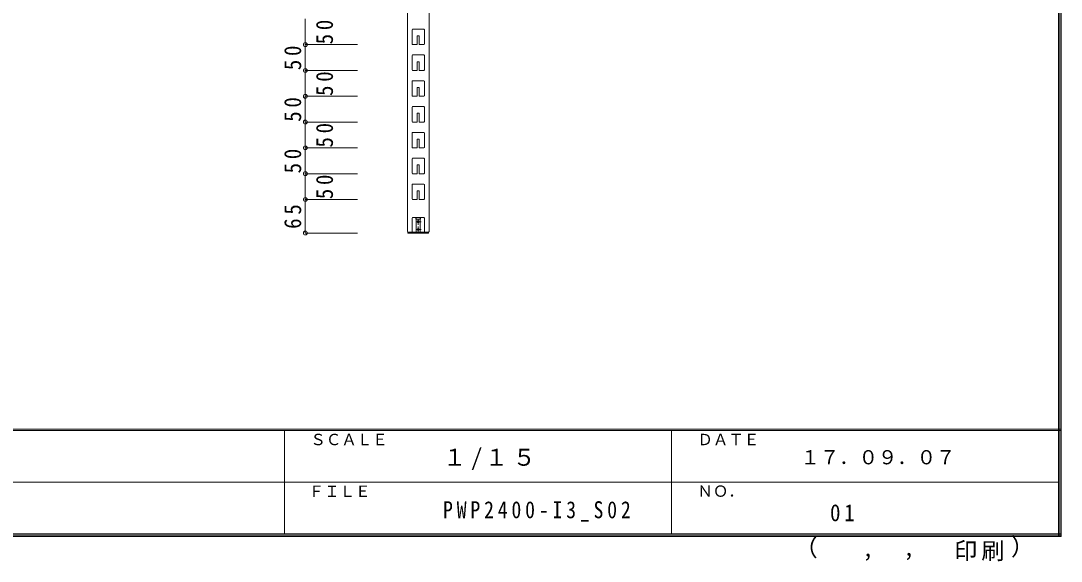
# Model space of a CAD drawing. Units: millimetres at full size, sheet at 1:15. Extents: x -3000 to 2850, y -2151 to 2088.
# Drawn here: x 834 to 2850, y -2151 to -1104 of the extents above; entities that cross this region are included whole.
import ezdxf
from ezdxf.enums import TextEntityAlignment as Align

# ---------------------------------------------------------------- set-up
doc = ezdxf.new("R2010")
doc.units = ezdxf.units.MM
doc.header["$LTSCALE"] = 15
doc.header["$PDMODE"] = 32
doc.header["$PDSIZE"] = 7.5
doc.linetypes.add('CHAIN1', pattern=[8, 5, -1, 1, -1])
doc.layers.add('0-B_寸法', color=7, linetype='Continuous', lineweight=9)
doc.layers.add('F-1_枠', color=6, linetype='Continuous', lineweight=9)
doc.layers.add('F-A_文字', color=7, linetype='Continuous')
doc.styles.add('ＭＳ ゴシック', font='')
doc.styles.get('ＭＳ ゴシック').set_extended_font_data('MS Gothic')

msp = doc.modelspace()

# ---------------------------------------------------------------- linework, layer by layer
at = {"layer": '0-B_寸法'}
for p, q in [((1583.06, 882.12), (1583.06, -1511.88)), ((1625.06, 882.12), (1625.06, -1511.88)), ((1592.06, -1120.88), (1593.06, -1119.88)), ((1592.06, -1120.88), (1592.06, -1148.88)), ((1615.06, -1119.88), (1593.06, -1119.88)), ((1615.06, -1119.88), (1616.06, -1120.88)), ((1616.06, -1120.88), (1616.06, -1148.88)), ((1592.06, -1148.88), (1593.06, -1149.88)), ((1602.06, -1132.88), (1602.06, -1149.88)), ((1615.06, -1149.88), (1616.06, -1148.88)), ((1602.06, -1149.88), (1593.06, -1149.88)), ((1615.06, -1149.88), (1606.06, -1149.88)), ((1592.06, -1170.88), (1593.06, -1169.88)), ((1592.06, -1170.88), (1592.06, -1198.88)), ((1615.06, -1169.88), (1593.06, -1169.88)), ((1602.06, -1182.88), (1602.06, -1199.88)), ((1615.06, -1169.88), (1616.06, -1170.88)), ((1616.06, -1170.88), (1616.06, -1198.88)), ((1592.06, -1198.88), (1593.06, -1199.88)), ((1602.06, -1199.88), (1593.06, -1199.88)), ((1615.06, -1199.88), (1606.06, -1199.88)), ((1615.06, -1199.88), (1616.06, -1198.88)), ((1592.06, -1220.88), (1593.06, -1219.88)), ((1592.06, -1220.88), (1592.06, -1248.88)), ((1615.06, -1219.88), (1593.06, -1219.88)), ((1615.06, -1219.88), (1616.06, -1220.88)), ((1616.06, -1220.88), (1616.06, -1248.88)), ((1592.06, -1248.88), (1593.06, -1249.88)), ((1602.06, -1249.88), (1593.06, -1249.88)), ((1602.06, -1232.88), (1602.06, -1249.88)), ((1615.06, -1249.88), (1606.06, -1249.88)), ((1615.06, -1249.88), (1616.06, -1248.88)), ((1592.06, -1270.88), (1593.06, -1269.88)), ((1615.06, -1269.88), (1593.06, -1269.88)), ((1615.06, -1269.88), (1616.06, -1270.88)), ((1592.06, -1270.88), (1592.06, -1298.88)), ((1602.06, -1282.88), (1602.06, -1299.88)), ((1616.06, -1270.88), (1616.06, -1298.88)), ((1592.06, -1298.88), (1593.06, -1299.88)), ((1602.06, -1299.88), (1593.06, -1299.88)), ((1615.06, -1299.88), (1606.06, -1299.88)), ((1615.06, -1299.88), (1616.06, -1298.88)), ((1592.06, -1320.88), (1593.06, -1319.88)), ((1592.06, -1320.88), (1592.06, -1348.88)), ((1615.06, -1319.88), (1593.06, -1319.88)), ((1615.06, -1319.88), (1616.06, -1320.88)), ((1616.06, -1320.88), (1616.06, -1348.88)), ((1592.06, -1348.88), (1593.06, -1349.88)), ((1602.06, -1349.88), (1593.06, -1349.88)), ((1602.06, -1332.88), (1602.06, -1349.88)), ((1615.06, -1349.88), (1606.06, -1349.88)), ((1615.06, -1349.88), (1616.06, -1348.88)), ((1592.06, -1370.88), (1593.06, -1369.88)), ((1592.06, -1370.88), (1592.06, -1398.88)), ((1615.06, -1369.88), (1593.06, -1369.88)), ((1615.06, -1369.88), (1616.06, -1370.88)), ((1616.06, -1370.88), (1616.06, -1398.88)), ((1602.06, -1382.88), (1602.06, -1399.88)), ((1592.06, -1398.88), (1593.06, -1399.88)), ((1602.06, -1399.88), (1593.06, -1399.88)), ((1615.06, -1399.88), (1606.06, -1399.88)), ((1615.06, -1399.88), (1616.06, -1398.88)), ((1592.06, -1420.88), (1593.06, -1419.88)), ((1592.06, -1420.88), (1592.06, -1448.88)), ((1615.06, -1419.88), (1593.06, -1419.88)), ((1615.06, -1419.88), (1616.06, -1420.88)), ((1616.06, -1420.88), (1616.06, -1448.88)), ((1592.06, -1448.88), (1593.06, -1449.88)), ((1602.06, -1449.88), (1593.06, -1449.88)), ((1602.06, -1432.88), (1602.06, -1449.88)), ((1615.06, -1449.88), (1606.06, -1449.88)), ((1615.06, -1449.88), (1616.06, -1448.88)), ((1599.56, -1484.88), (1593.06, -1484.88)), ((1599.56, -1487.88), (1599.56, -1484.88)), ((1608.56, -1487.88), (1599.56, -1487.88)), ((1608.56, -1487.88), (1608.56, -1484.88)), ((1615.06, -1484.88), (1608.56, -1484.88)), ((1615.06, -1484.88), (1616.06, -1485.88)), ((1616.06, -1513.88), (1616.06, -1485.88)), ((1584.06, -1512.88), (1583.06, -1511.88)), ((1624.06, -1512.88), (1625.06, -1511.88)), ((1624.06, -1512.88), (1584.06, -1512.88)), ((1592.06, -1513.88), (1593.06, -1514.88)), ((1615.06, -1514.88), (1616.06, -1513.88))]:
    msp.add_line(p, q, dxfattribs=at)
at = {"layer": '0-B_寸法', "color": 3}
for p, q in [((1385.17, -1099.88), (1385.17, -1149.88)), ((1385.17, -1149.88), (1385.17, -1199.88)), ((1385.17, -1149.88), (1486.46, -1149.88)), ((1385.17, -1199.88), (1385.17, -1249.88)), ((1385.17, -1199.88), (1486.46, -1199.88)), ((1385.17, -1249.88), (1385.17, -1299.88)), ((1385.17, -1249.88), (1486.46, -1249.88)), ((1385.17, -1299.88), (1385.17, -1349.88)), ((1385.17, -1299.88), (1486.46, -1299.88)), ((1385.17, -1349.88), (1385.17, -1399.88)), ((1385.17, -1349.88), (1486.46, -1349.88)), ((1385.17, -1399.88), (1385.17, -1449.88)), ((1385.17, -1399.88), (1486.46, -1399.88)), ((1385.17, -1449.88), (1385.17, -1514.88)), ((1385.17, -1449.88), (1486.46, -1449.88)), ((1385.17, -1514.88), (1486.46, -1514.88))]:
    msp.add_line(p, q, dxfattribs=at)
at = {"layer": '0-B_寸法', "color": 6}
for p, q in [((1606.06, -1149.88), (1615.06, -1149.88)), ((1606.06, -1199.88), (1615.06, -1199.88)), ((1606.06, -1249.88), (1615.06, -1249.88)), ((1606.06, -1299.88), (1615.06, -1299.88)), ((1606.06, -1349.88), (1615.06, -1349.88)), ((1606.06, -1399.88), (1615.06, -1399.88)), ((1606.06, -1449.88), (1615.06, -1449.88))]:
    msp.add_line(p, q, dxfattribs=at)
at = {"layer": '0-B_寸法', "color": 5}
for p, q in [((1608.06, -1484.88), (1600.06, -1484.88)), ((1600.06, -1512.88), (1600.06, -1484.88)), ((1608.06, -1512.88), (1608.06, -1484.88)), ((1584.06, -1512.88), (1584.06, -1514.88)), ((1584.06, -1514.88), (1624.06, -1514.88)), ((1608.06, -1514.88), (1600.06, -1514.88)), ((1624.06, -1512.88), (1624.06, -1514.88))]:
    msp.add_line(p, q, dxfattribs=at)
at = {"layer": '0-B_寸法', "color": 5, "linetype": 'CHAIN1'}
for p, q in [((1604.06, -1487.08), (1604.06, -1498.67)), ((1599.38, -1492.88), (1610.03, -1492.88)), ((1599.38, -1507.88), (1610.03, -1507.88)), ((1604.06, -1502.08), (1604.06, -1513.67))]:
    msp.add_line(p, q, dxfattribs=at)
at = {"layer": '0-B_寸法'}
for points in [[(1602.06, -1132.88), (1606.06, -1132.88), (1606.06, -1149.88)], [(1602.06, -1182.88), (1606.06, -1182.88), (1606.06, -1199.88)], [(1602.06, -1232.88), (1606.06, -1232.88), (1606.06, -1249.88)], [(1602.06, -1282.88), (1606.06, -1282.88), (1606.06, -1299.88)], [(1602.06, -1332.88), (1606.06, -1332.88), (1606.06, -1349.88)], [(1602.06, -1382.88), (1606.06, -1382.88), (1606.06, -1399.88)], [(1602.06, -1432.88), (1606.06, -1432.88), (1606.06, -1449.88)], [(1592.06, -1513.88), (1592.06, -1485.88), (1593.06, -1484.88)]]:
    msp.add_lwpolyline(points, dxfattribs=at)
at = {"layer": '0-B_寸法', "color": 5}
for centre in [(1604.06, -1492.88), (1604.06, -1507.88)]:
    msp.add_circle(centre, 2, dxfattribs=at)
at = {"layer": '0-B_寸法', "color": 3}
for p in [(1385.17, -1149.88), (1385.17, -1199.88), (1385.17, -1249.88), (1385.17, -1299.88), (1385.17, -1349.88), (1385.17, -1399.88), (1385.17, -1449.88), (1385.17, -1514.88)]:
    msp.add_point(p, dxfattribs=at)
at = {"layer": 'F-1_枠'}
for p, q in [((2845, 2087.5), (2845, -2102.5)), ((2847.5, 2087.5), (2847.5, -2102.5)), ((2850, 2087.5), (2850, -2102.5)), ((2850, -1895), (-3000, -1895)), ((2850, -1897.5), (-3000, -1897.5)), ((1345, -1897.5), (1345, -2097.5)), ((2095, -1897.5), (2095, -2097.5)), ((-75, -1997.5), (2845, -1997.5)), ((2850, -2097.5), (-3000, -2097.5)), ((2850, -2100), (-3000, -2100)), ((2850, -2102.5), (-3000, -2102.5))]:
    msp.add_line(p, q, dxfattribs=at)

# ---------------------------------------------------------------- texts
at = {"layer": '0-B_寸法', "char_height": 32.99, "attachment_point": 7, "rotation": 90, "style": 'ＭＳ ゴシック'}
for s, insert in [('\\T1.36;\\W0.9;50', (1439.26, -1149.26)), ('\\T1.36;\\W0.9;50', (1377.67, -1199.26)), ('\\T1.36;\\W0.9;50', (1439.26, -1249.26)), ('\\T1.36;\\W0.9;50', (1377.67, -1299.26)), ('\\T1.36;\\W0.9;50', (1439.26, -1349.26)), ('\\T1.36;\\W0.9;50', (1377.67, -1399.26)), ('\\T1.36;\\W0.9;50', (1439.26, -1449.26)), ('\\T1.36;\\W0.9;65', (1377.67, -1506.76))]:
    msp.add_mtext(s, dxfattribs=dict(at, insert=insert))
at = {"layer": '0-B_寸法', "char_height": 32.99, "attachment_point": 7, "style": 'ＭＳ ゴシック'}
for s, insert in [('\\T1.2;１/１５', (1652.09, -1973.79)), ('\\T1.39;\\W0.85;PWP2400-I3_S02', (1652.09, -2073.79)), ('\\T1.36;\\W0.9;01', (2402.09, -2073.79))]:
    msp.add_mtext(s, dxfattribs=dict(at, insert=insert))
at = {"layer": 'F-A_文字', "style": 'ＭＳ ゴシック'}
for s, height, p in [('ＳＣＡＬＥ', 21.99, (1395, -1932.5)), ('ＤＡＴＥ', 21.99, (2145, -1932.5)), ('１７．０９．０７', 27.49, (2345, -1971.25)), ('ＦＩＬＥ', 21.99, (1391.8, -2032.86)), ('ＮＯ．', 21.99, (2145, -2032.5)), ('（', 32.99, (2333.13, -2150.65)), ('）', 32.99, (2752.73, -2149.25)), (',', 32.99, (2464.17, -2151.34)), (',', 32.99, (2543.63, -2149.95))]:
    msp.add_text(s, height=height, dxfattribs=at).set_placement(p, align=Align.BOTTOM_LEFT)
at = {"layer": 'F-A_文字', "insert": (2642.6, -2150.65), "char_height": 32.99, "attachment_point": 7, "style": 'ＭＳ ゴシック'}
msp.add_mtext('\\T1.17;印刷', dxfattribs=at)

doc.saveas('drawing.dxf')
